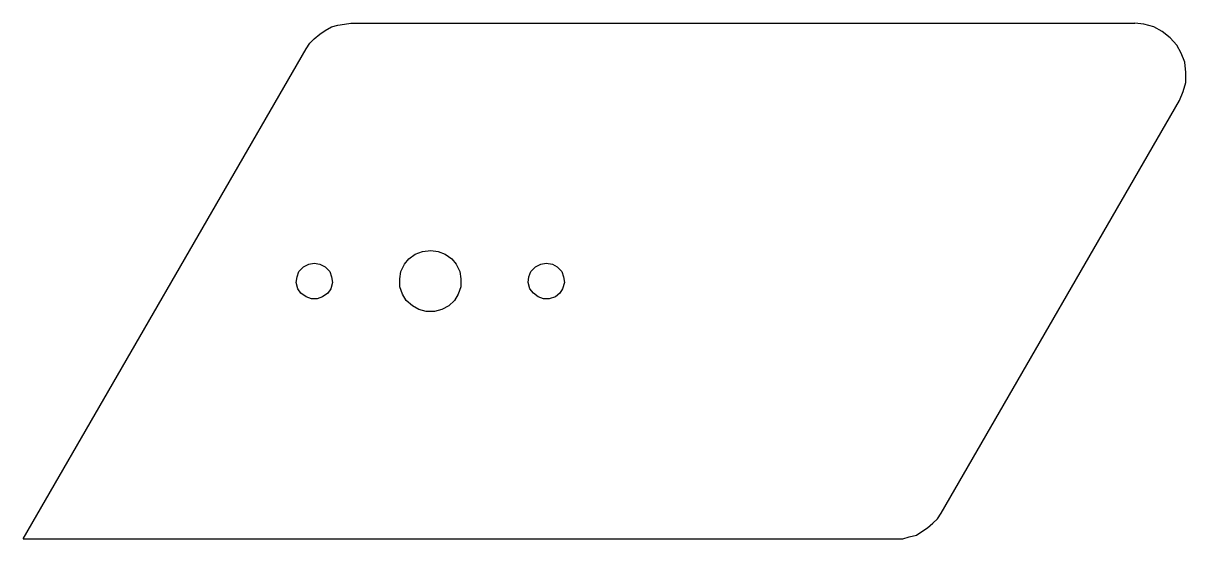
# Model space of a CAD drawing. Header units: millimetres. Extents: x 12 to 238, y -125 to -25.
import ezdxf

# ---------------------------------------------------------------- set-up
doc = ezdxf.new("R2010")
doc.units = ezdxf.units.MM
doc.header["$MEASUREMENT"] = 0
doc.layers.add('Calque 1', color=7, linetype='Continuous', lineweight=0)

msp = doc.modelspace()

# ---------------------------------------------------------------- linework, layer by layer
at = {"layer": 'Calque 1', "color": 7, "lineweight": 25}
for points, knots in [([(67.13, -29.92), (67.13, -29.92), (67.83, -28.86), (67.83, -28.86), (67.83, -28.86), (68.71, -27.98), (68.71, -27.98), (68.71, -27.98), (69.77, -27.09), (69.77, -27.09), (69.77, -27.09), (70.83, -26.39), (70.83, -26.39), (70.83, -26.39), (72.07, -25.68), (72.07, -25.68), (72.07, -25.68), (73.3, -25.33), (73.3, -25.33), (73.3, -25.33), (74.54, -25.15), (74.54, -25.15), (74.54, -25.15), (75.77, -24.98), (75.77, -24.98)], [0, 0, 0, 0, 1, 1, 1, 2, 2, 2, 3, 3, 3, 4, 4, 4, 5, 5, 5, 6, 6, 6, 7, 7, 7, 8, 8, 8, 8]), ([(236.51, -39.98), (236.51, -39.98), (237.22, -38.21), (237.22, -38.21), (237.22, -38.21), (237.75, -36.45), (237.75, -36.45), (237.75, -36.45), (237.75, -34.51), (237.75, -34.51), (237.75, -34.51), (237.57, -32.56), (237.57, -32.56), (237.57, -32.56), (236.87, -30.8), (236.87, -30.8), (236.87, -30.8), (235.99, -29.21), (235.99, -29.21), (235.99, -29.21), (234.75, -27.8), (234.75, -27.8), (234.75, -27.8), (233.16, -26.57), (233.16, -26.57), (233.16, -26.57), (231.57, -25.68), (231.57, -25.68), (231.57, -25.68), (229.63, -25.15), (229.63, -25.15), (229.63, -25.15), (227.87, -24.98), (227.87, -24.98)], [0, 0, 0, 0, 1, 1, 1, 2, 2, 2, 3, 3, 3, 4, 4, 4, 5, 5, 5, 6, 6, 6, 7, 7, 7, 8, 8, 8, 9, 9, 9, 10, 10, 10, 11, 11, 11, 11]), ([(91.3, -69.09), (91.3, -69.09), (89.71, -69.27), (89.71, -69.27), (89.71, -69.27), (88.3, -69.79), (88.3, -69.79), (88.3, -69.79), (87.06, -70.68), (87.06, -70.68), (87.06, -70.68), (86.18, -71.74), (86.18, -71.74), (86.18, -71.74), (85.48, -73.15), (85.48, -73.15), (85.48, -73.15), (85.3, -74.56), (85.3, -74.56), (85.3, -74.56), (85.3, -76.15), (85.3, -76.15), (85.3, -76.15), (85.83, -77.56), (85.83, -77.56), (85.83, -77.56), (86.53, -78.79), (86.53, -78.79), (86.53, -78.79), (87.77, -79.85), (87.77, -79.85), (87.77, -79.85), (89, -80.56), (89, -80.56), (89, -80.56), (90.42, -80.91), (90.42, -80.91), (90.42, -80.91), (92, -80.91), (92, -80.91), (92, -80.91), (93.42, -80.56), (93.42, -80.56), (93.42, -80.56), (94.83, -79.85), (94.83, -79.85), (94.83, -79.85), (95.89, -78.79), (95.89, -78.79), (95.89, -78.79), (96.59, -77.56), (96.59, -77.56), (96.59, -77.56), (97.12, -76.15), (97.12, -76.15), (97.12, -76.15), (97.12, -74.56), (97.12, -74.56), (97.12, -74.56), (96.94, -73.15), (96.94, -73.15), (96.94, -73.15), (96.24, -71.74), (96.24, -71.74), (96.24, -71.74), (95.36, -70.68), (95.36, -70.68), (95.36, -70.68), (94.12, -69.79), (94.12, -69.79), (94.12, -69.79), (92.71, -69.27), (92.71, -69.27), (92.71, -69.27), (91.3, -69.09), (91.3, -69.09)], [0, 0, 0, 0, 1, 1, 1, 2, 2, 2, 3, 3, 3, 4, 4, 4, 5, 5, 5, 6, 6, 6, 7, 7, 7, 8, 8, 8, 9, 9, 9, 10, 10, 10, 11, 11, 11, 12, 12, 12, 13, 13, 13, 14, 14, 14, 15, 15, 15, 16, 16, 16, 17, 17, 17, 18, 18, 18, 19, 19, 19, 20, 20, 20, 21, 21, 21, 22, 22, 22, 23, 23, 23, 24, 24, 24, 25, 25, 25, 25]), ([(68.71, -71.56), (68.71, -71.56), (67.65, -71.74), (67.65, -71.74), (67.65, -71.74), (66.6, -72.27), (66.6, -72.27), (66.6, -72.27), (65.71, -73.15), (65.71, -73.15), (65.71, -73.15), (65.36, -74.21), (65.36, -74.21), (65.36, -74.21), (65.18, -75.26), (65.18, -75.26), (65.18, -75.26), (65.54, -76.5), (65.54, -76.5), (65.54, -76.5), (66.07, -77.38), (66.07, -77.38), (66.07, -77.38), (67.13, -78.09), (67.13, -78.09), (67.13, -78.09), (68.18, -78.44), (68.18, -78.44), (68.18, -78.44), (69.24, -78.44), (69.24, -78.44), (69.24, -78.44), (70.3, -78.09), (70.3, -78.09), (70.3, -78.09), (71.36, -77.38), (71.36, -77.38), (71.36, -77.38), (71.89, -76.5), (71.89, -76.5), (71.89, -76.5), (72.24, -75.26), (72.24, -75.26), (72.24, -75.26), (72.07, -74.21), (72.07, -74.21), (72.07, -74.21), (71.71, -73.15), (71.71, -73.15), (71.71, -73.15), (70.83, -72.27), (70.83, -72.27), (70.83, -72.27), (69.77, -71.74), (69.77, -71.74), (69.77, -71.74), (68.71, -71.56), (68.71, -71.56)], [0, 0, 0, 0, 1, 1, 1, 2, 2, 2, 3, 3, 3, 4, 4, 4, 5, 5, 5, 6, 6, 6, 7, 7, 7, 8, 8, 8, 9, 9, 9, 10, 10, 10, 11, 11, 11, 12, 12, 12, 13, 13, 13, 14, 14, 14, 15, 15, 15, 16, 16, 16, 17, 17, 17, 18, 18, 18, 19, 19, 19, 19]), ([(113.71, -71.56), (113.71, -71.56), (112.65, -71.74), (112.65, -71.74), (112.65, -71.74), (111.59, -72.27), (111.59, -72.27), (111.59, -72.27), (110.71, -73.15), (110.71, -73.15), (110.71, -73.15), (110.35, -74.21), (110.35, -74.21), (110.35, -74.21), (110.18, -75.26), (110.18, -75.26), (110.18, -75.26), (110.53, -76.5), (110.53, -76.5), (110.53, -76.5), (111.24, -77.38), (111.24, -77.38), (111.24, -77.38), (112.12, -78.09), (112.12, -78.09), (112.12, -78.09), (113.18, -78.44), (113.18, -78.44), (113.18, -78.44), (114.24, -78.44), (114.24, -78.44), (114.24, -78.44), (115.47, -78.09), (115.47, -78.09), (115.47, -78.09), (116.35, -77.38), (116.35, -77.38), (116.35, -77.38), (116.88, -76.5), (116.88, -76.5), (116.88, -76.5), (117.24, -75.26), (117.24, -75.26), (117.24, -75.26), (117.06, -74.21), (117.06, -74.21), (117.06, -74.21), (116.71, -73.15), (116.71, -73.15), (116.71, -73.15), (115.82, -72.27), (115.82, -72.27), (115.82, -72.27), (114.94, -71.74), (114.94, -71.74), (114.94, -71.74), (113.71, -71.56), (113.71, -71.56)], [0, 0, 0, 0, 1, 1, 1, 2, 2, 2, 3, 3, 3, 4, 4, 4, 5, 5, 5, 6, 6, 6, 7, 7, 7, 8, 8, 8, 9, 9, 9, 10, 10, 10, 11, 11, 11, 12, 12, 12, 13, 13, 13, 14, 14, 14, 15, 15, 15, 16, 16, 16, 17, 17, 17, 18, 18, 18, 19, 19, 19, 19]), ([(181.64, -125.02), (181.64, -125.02), (182.87, -125.02), (182.87, -125.02), (182.87, -125.02), (184.11, -124.67), (184.11, -124.67), (184.11, -124.67), (185.52, -124.32), (185.52, -124.32), (185.52, -124.32), (186.58, -123.61), (186.58, -123.61), (186.58, -123.61), (187.64, -122.91), (187.64, -122.91), (187.64, -122.91), (188.7, -122.02), (188.7, -122.02), (188.7, -122.02), (189.58, -121.14), (189.58, -121.14), (189.58, -121.14), (190.29, -120.08), (190.29, -120.08)], [0, 0, 0, 0, 1, 1, 1, 2, 2, 2, 3, 3, 3, 4, 4, 4, 5, 5, 5, 6, 6, 6, 7, 7, 7, 8, 8, 8, 8])]:
    msp.add_open_spline(points, degree=3, knots=knots, dxfattribs=at)
for points in [[(75.77, -24.98), (75.77, -24.98), (227.87, -24.98), (227.87, -24.98)], [(12.25, -125.02), (12.25, -125.02), (67.13, -29.92), (67.13, -29.92)], [(190.29, -120.08), (190.29, -120.08), (236.51, -39.98), (236.51, -39.98)], [(12.25, -125.02), (12.25, -125.02), (181.64, -125.02), (181.64, -125.02)]]:
    msp.add_open_spline(points, degree=3, dxfattribs=at)

doc.saveas('drawing.dxf')
